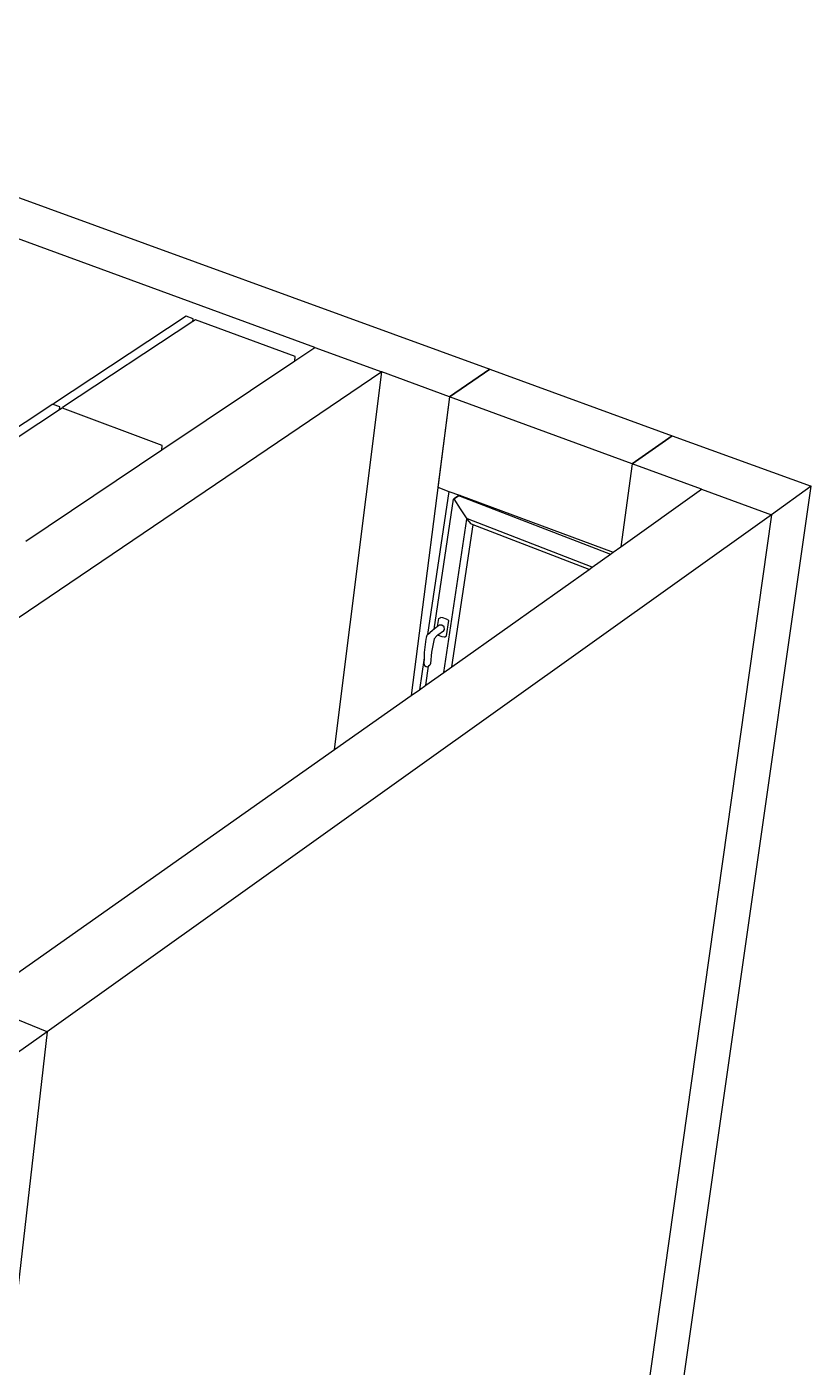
# Model space of a CAD drawing. Header units: millimetres. Extents: x -650 to 3773, y 316 to 2389.
# Drawn here: x 217.8 to 318.9, y 1058.1 to 1230.8 of the extents above; entities that cross this region are included whole.
import ezdxf

# ---------------------------------------------------------------- set-up
doc = ezdxf.new("R2010")
doc.units = ezdxf.units.MM

# ---------------------------------------------------------------- blocks, each defined once
blk = doc.blocks.new('A$C32a77e9e')
for p, q in [((904.77, 494.37), (792.09, 535.69)), ((821.9, 530.01), (927.32, 491.57)), ((888.21, 498.41), (871.1, 487.1)), ((889.08, 497.7), (872.3, 486.61)), ((889.12, 498.07), (888.21, 498.41)), ((889.08, 497.7), (889.12, 498.07)), ((889.41, 497.92), (889.08, 497.7)), ((902.26, 493.2), (889.41, 497.92)), ((902.19, 492.64), (904.77, 494.37)), ((904.77, 494.37), (913.4, 491.21)), ((885.08, 481.17), (902.19, 492.64)), ((902.19, 492.64), (902.26, 493.2)), ((913.4, 491.21), (839.4, 441.11)), ((907.32, 442.55), (913.4, 491.21)), ((922.12, 488.01), (913.4, 491.21)), ((927.32, 491.57), (922.12, 488.01)), ((922.13, 488.01), (927.32, 491.56)), ((927.32, 491.56), (927.32, 491.57)), ((927.32, 491.56), (927.33, 491.56)), ((927.33, 491.56), (950.83, 482.99)), ((922.12, 488.01), (917.21, 449.52)), ((922.13, 488.01), (920.64, 476.35)), ((945.67, 479.38), (922.13, 488.01)), ((871.03, 487.06), (853.52, 475.49)), ((871.91, 486.34), (854.72, 474.97)), ((871.09, 487.03), (871.03, 487.06)), ((871.09, 487.03), (871.1, 487.1)), ((871.95, 486.71), (871.09, 487.03)), ((871.91, 486.34), (871.95, 486.71)), ((872.23, 486.55), (871.91, 486.34)), ((872.3, 486.53), (872.23, 486.55)), ((872.3, 486.53), (872.3, 486.61)), ((885.14, 481.72), (872.3, 486.53)), ((945.67, 479.38), (950.83, 482.99)), ((950.84, 482.99), (945.68, 479.38)), ((950.83, 482.99), (950.84, 482.99)), ((950.84, 482.99), (968.73, 476.47)), ((867.54, 469.42), (885.08, 481.17)), ((885.08, 481.17), (885.14, 481.72)), ((945.67, 479.38), (944.23, 468.69)), ((945.68, 479.38), (945.67, 479.38)), ((954.61, 476.1), (945.68, 479.38)), ((922.07, 475.82), (919.31, 457.35)), ((920.64, 476.35), (922.07, 475.82)), ((922.07, 475.82), (923.43, 475.32)), ((922.67, 474.83), (923.31, 475.26)), ((923.31, 475.25), (922.69, 474.84)), ((923.31, 475.26), (923.31, 475.25)), ((923.33, 475.26), (923.31, 475.25)), ((923.33, 475.26), (923.52, 475.19)), ((923.43, 475.32), (923.52, 475.19)), ((923.43, 475.32), (943.22, 467.97)), ((923.52, 475.19), (942.88, 467.73)), ((944.23, 468.69), (954.61, 476.1)), ((951.73, 357.26), (968.73, 476.47)), ((954.61, 476.1), (963.6, 472.8)), ((968.73, 476.47), (963.6, 472.8)), ((920.16, 458.04), (922.67, 474.83)), ((922.69, 474.84), (923.52, 473.57)), ((923.52, 473.57), (924.36, 472.29)), ((963.6, 472.8), (870.3, 406.17)), ((921.41, 452.48), (924.38, 472.22)), ((924.44, 472.26), (924.36, 472.29)), ((924.38, 472.22), (924.39, 472.23)), ((924.44, 472.26), (924.39, 472.23)), ((924.39, 472.23), (924.88, 471.64)), ((940.52, 466.05), (924.44, 472.26)), ((925.2, 471.52), (924.88, 471.64)), ((963.6, 472.8), (946.73, 353.32)), ((922.44, 453.21), (925.2, 471.52)), ((940.11, 465.75), (925.2, 471.52)), ((943.22, 467.97), (944.23, 468.69)), ((940.52, 466.05), (942.88, 467.73)), ((942.88, 467.73), (943.22, 467.97)), ((929.96, 458.51), (940.11, 465.75)), ((940.11, 465.75), (940.52, 466.05)), ((920.76, 459.42), (921.01, 459.57)), ((921.28, 459.53), (921.01, 459.57)), ((921.77, 459.34), (921.28, 459.53)), ((919.96, 457.88), (919.61, 457.6)), ((920.16, 458.04), (919.96, 457.88)), ((920.6, 458.39), (920.16, 458.04)), ((920.6, 458.39), (920.76, 459.42)), ((920.84, 458.58), (920.6, 458.39)), ((921.16, 458.57), (920.84, 458.58)), ((921.45, 458.35), (921.16, 458.57)), ((921.36, 457.78), (921.51, 458.03)), ((921.51, 458.03), (921.45, 458.35)), ((921.73, 457.18), (922.03, 459.16)), ((922.03, 459.16), (921.77, 459.34)), ((922.44, 453.21), (929.96, 458.51)), ((919.1, 456.76), (918.89, 455.06)), ((919.16, 457.1), (919.1, 456.76)), ((919.16, 457.1), (919.31, 457.35)), ((919.31, 457.35), (919.61, 457.6)), ((919.31, 457.35), (919.31, 457.35)), ((920.16, 456.83), (919.8, 455.08)), ((920.49, 457.21), (920.16, 456.83)), ((920.64, 457.3), (920.49, 457.21)), ((921.36, 457.78), (920.64, 457.3)), ((920.72, 457.24), (920.64, 457.3)), ((921.2, 457.05), (920.72, 457.24)), ((921.5, 457.01), (921.2, 457.05)), ((921.5, 457.01), (921.73, 457.18)), ((918.86, 454.35), (918.25, 450.25)), ((918.86, 454.35), (918.83, 453.62)), ((918.89, 455.06), (918.86, 454.35)), ((919.8, 455.08), (919.67, 453.64)), ((918.83, 453.62), (918.93, 453.34)), ((919.14, 453.19), (918.93, 453.34)), ((919.08, 450.84), (919.44, 453.27)), ((919.36, 453.17), (919.14, 453.19)), ((919.44, 453.27), (919.36, 453.17)), ((919.59, 453.43), (919.44, 453.27)), ((919.45, 453.31), (919.46, 453.36)), ((919.67, 453.64), (919.59, 453.43)), ((921.41, 452.48), (922.44, 453.21)), ((919.08, 450.84), (921.41, 452.48)), ((907.32, 442.55), (917.21, 449.52)), ((917.21, 449.52), (918.25, 450.25)), ((918.25, 450.25), (919.08, 450.84)), ((861.03, 409.92), (907.32, 442.55)), ((870.3, 406.17), (861.03, 409.92)), ((870.3, 406.17), (856.07, 281.77)), ((870.3, 406.17), (864.42, 401.98))]:
    blk.add_line(p, q)

msp = doc.modelspace()

# ---------------------------------------------------------------- block references
msp.add_blockref('A$C32a77e9e', (-649.87, 695.14))

doc.saveas('drawing.dxf')
